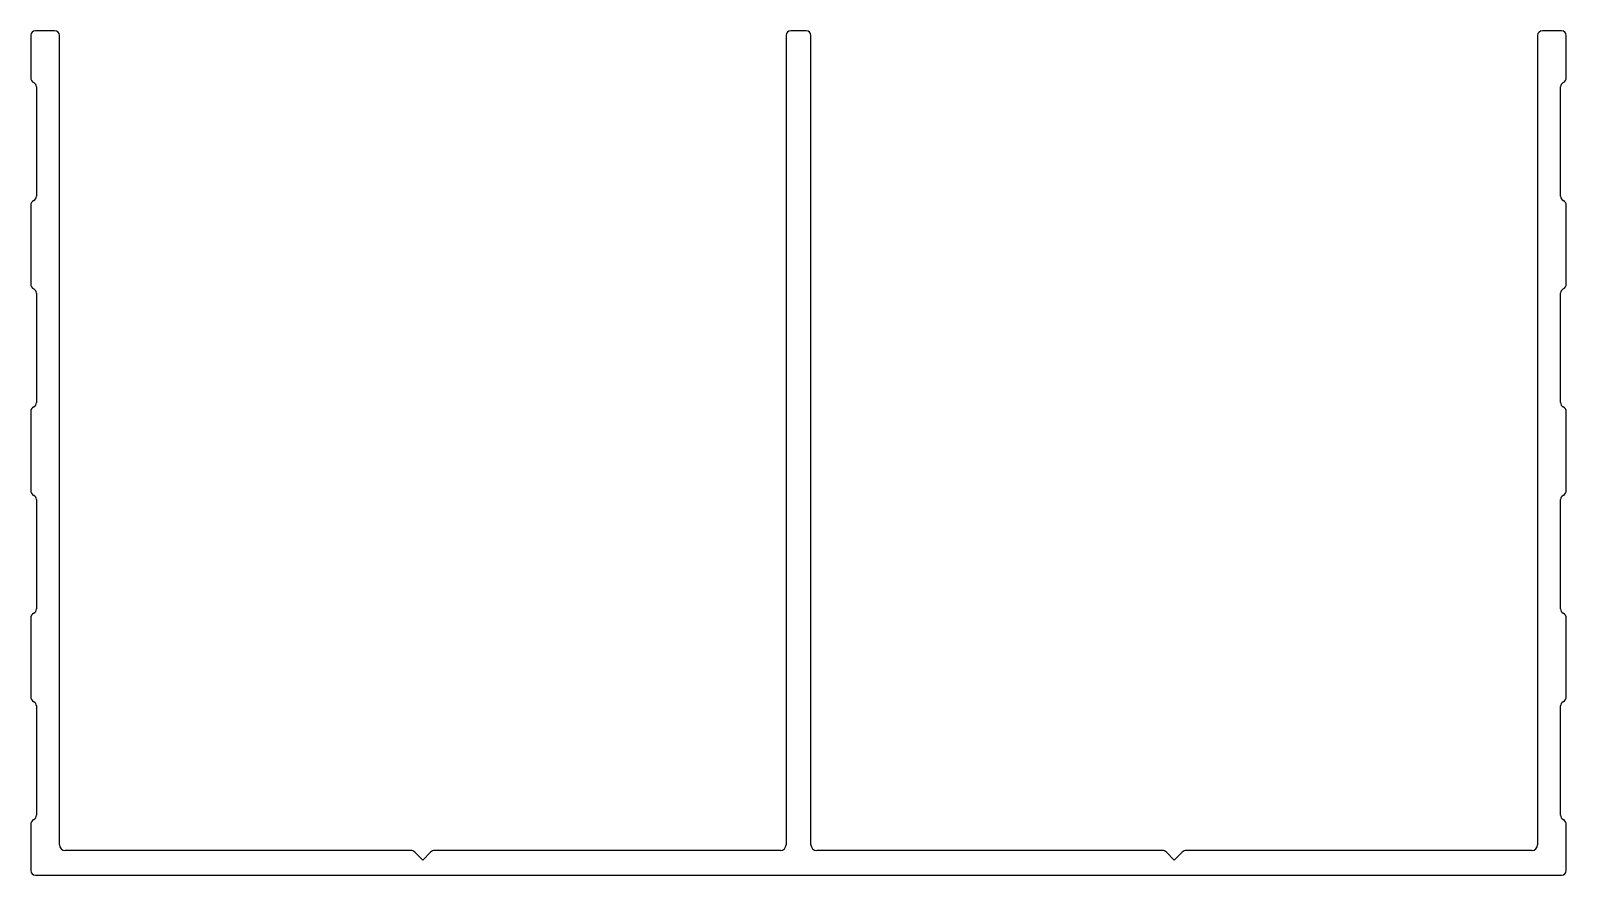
# Model space of a CAD drawing. Extents: x 1193.8 to 1274.1, y 1801.5 to 1845.7.
import ezdxf

# ---------------------------------------------------------------- set-up
doc = ezdxf.new("R2010")
doc.units = 0
doc.layers.get('0').update_dxf_attribs({"linetype": 'CONTINUOUS'})

msp = doc.modelspace()

# ---------------------------------------------------------------- linework, layer by layer
for p, q in [((1193.809, 1845.48), (1193.809, 1843.28)), ((1195.059, 1845.73), (1194.059, 1845.73)), ((1195.309, 1803.13), (1195.309, 1845.48)), ((1233.309, 1845.48), (1233.309, 1803.13)), ((1234.359, 1845.73), (1233.559, 1845.73)), ((1234.609, 1803.13), (1234.609, 1845.48)), ((1272.609, 1845.48), (1272.609, 1803.13)), ((1273.859, 1845.73), (1272.859, 1845.73)), ((1274.109, 1843.28), (1274.109, 1845.48)), ((1194.109, 1842.79), (1194.109, 1837.07)), ((1273.809, 1837.07), (1273.809, 1842.79)), ((1193.809, 1836.58), (1193.809, 1832.48)), ((1274.109, 1832.48), (1274.109, 1836.58)), ((1194.109, 1831.99), (1194.109, 1826.27)), ((1273.809, 1826.27), (1273.809, 1831.99)), ((1193.809, 1825.78), (1193.809, 1821.68)), ((1274.109, 1821.68), (1274.109, 1825.78)), ((1194.109, 1821.19), (1194.109, 1815.47)), ((1273.809, 1815.47), (1273.809, 1821.19)), ((1193.809, 1814.98), (1193.809, 1810.88)), ((1274.109, 1810.88), (1274.109, 1814.98)), ((1194.109, 1810.39), (1194.109, 1804.67)), ((1273.809, 1804.67), (1273.809, 1810.39)), ((1193.809, 1804.18), (1193.809, 1801.78)), ((1274.109, 1801.78), (1274.109, 1804.18)), ((1213.684, 1802.83), (1195.609, 1802.83)), ((1214.309, 1802.33), (1213.896, 1802.742)), ((1214.721, 1802.742), (1214.309, 1802.33)), ((1233.009, 1802.83), (1214.933, 1802.83)), ((1252.984, 1802.83), (1234.909, 1802.83)), ((1253.609, 1802.33), (1253.196, 1802.742)), ((1254.021, 1802.742), (1253.609, 1802.33)), ((1272.309, 1802.83), (1254.233, 1802.83)), ((1194.059, 1801.53), (1273.859, 1801.53))]:
    msp.add_line(p, q)
for centre, radius, start, end in [((1194.059, 1845.48), 0.25, 90, 180), ((1195.059, 1845.48), 0.25, 0, 90), ((1233.559, 1845.48), 0.25, 90, 180), ((1234.359, 1845.48), 0.25, 0, 90), ((1272.859, 1845.48), 0.25, 90, 180), ((1273.859, 1845.48), 0.25, 0, 90), ((1194.109, 1843.28), 0.3, 180, 242.96431), ((1193.859, 1842.79), 0.25, 0, 62.96431), ((1274.059, 1842.79), 0.25, 117.03569, 180), ((1273.809, 1843.28), 0.3, 297.03569, 0), ((1194.109, 1836.58), 0.3, 117.03569, 180), ((1193.859, 1837.07), 0.25, 297.03569, 0), ((1274.059, 1837.07), 0.25, 180, 242.96431), ((1273.809, 1836.58), 0.3, 0, 62.96431), ((1194.109, 1832.48), 0.3, 180, 242.96431), ((1273.809, 1832.48), 0.3, 297.03569, 0), ((1193.859, 1831.99), 0.25, 360, 62.96431), ((1274.059, 1831.99), 0.25, 117.03569, 180), ((1194.109, 1825.78), 0.3, 117.03569, 180), ((1193.859, 1826.27), 0.25, 297.03569, 0), ((1274.059, 1826.27), 0.25, 180, 242.96431), ((1273.809, 1825.78), 0.3, 0, 62.96431), ((1194.109, 1821.68), 0.3, 180, 242.96431), ((1193.859, 1821.19), 0.25, 360, 62.96431), ((1274.059, 1821.19), 0.25, 117.03569, 180), ((1273.809, 1821.68), 0.3, 297.03569, 0), ((1194.109, 1814.98), 0.3, 117.03569, 180), ((1193.859, 1815.47), 0.25, 297.03569, 0), ((1274.059, 1815.47), 0.25, 180, 242.96431), ((1273.809, 1814.98), 0.3, 0, 62.96431), ((1194.109, 1810.88), 0.3, 180, 242.96431), ((1273.809, 1810.88), 0.3, 297.03569, 0), ((1193.859, 1810.39), 0.25, 0, 62.96431), ((1274.059, 1810.39), 0.25, 117.03569, 180), ((1194.109, 1804.18), 0.3, 117.03569, 180), ((1193.859, 1804.67), 0.25, 297.03569, 0), ((1274.059, 1804.67), 0.25, 180, 242.96431), ((1273.809, 1804.18), 0.3, 0, 62.96431), ((1195.609, 1803.13), 0.3, 180, 270), ((1213.684, 1802.53), 0.3, 45, 90), ((1214.933, 1802.53), 0.3, 90, 135), ((1233.009, 1803.13), 0.3, 270, 0), ((1234.909, 1803.13), 0.3, 180, 270), ((1252.984, 1802.53), 0.3, 45, 90), ((1254.233, 1802.53), 0.3, 90, 135), ((1272.309, 1803.13), 0.3, 270, 0), ((1194.059, 1801.78), 0.25, 180, 270), ((1273.859, 1801.78), 0.25, 270, 0)]:
    msp.add_arc(centre, radius, start, end)

doc.saveas('drawing.dxf')
